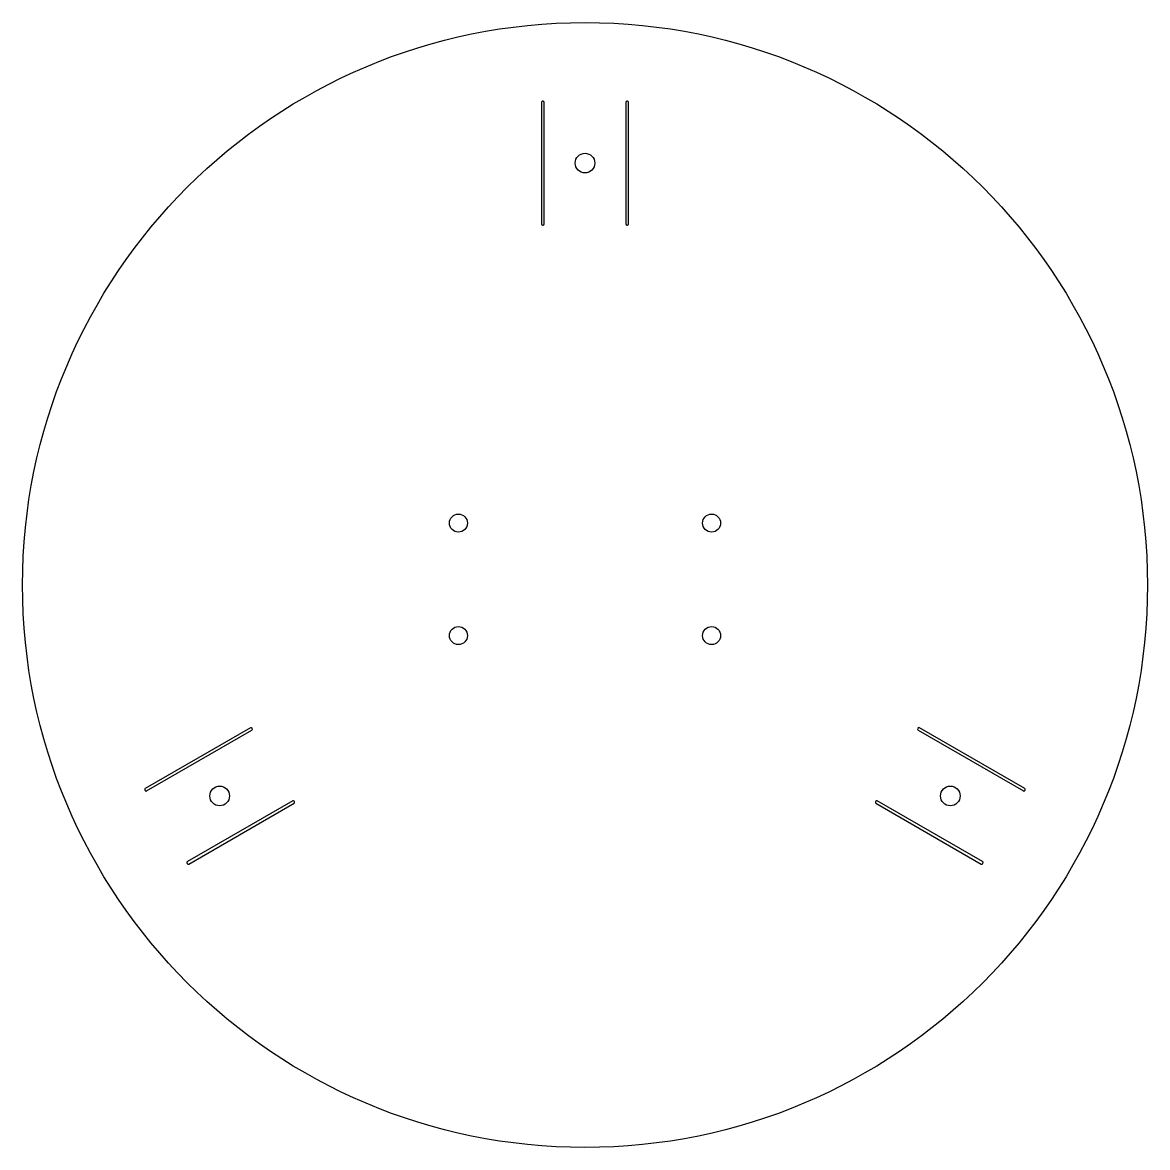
# Model space of a CAD drawing. Header units: millimetres. Extents: x -100 to 100, y -100 to 100.
import ezdxf

# ---------------------------------------------------------------- set-up
doc = ezdxf.new("R2010")
doc.units = ezdxf.units.MM

msp = doc.modelspace()

# ---------------------------------------------------------------- linework, layer by layer
at = {"color": 7, "linetype": 'Continuous', "lineweight": 25}
for p, q in [((-7.45, 86), (-7.55, 86)), ((7.55, 86), (7.45, 86)), ((-7.75, 85.8), (-7.75, 64.2)), ((-7.25, 64.2), (-7.25, 85.8)), ((7.25, 85.8), (7.25, 64.2)), ((7.75, 64.2), (7.75, 85.8)), ((-7.55, 64), (-7.45, 64)), ((7.45, 64), (7.55, 64)), ((-59.47, -25.39), (-78.18, -36.19)), ((-77.93, -36.62), (-59.22, -25.82)), ((-59.15, -25.55), (-59.2, -25.46)), ((59.2, -25.46), (59.15, -25.55)), ((59.22, -25.82), (77.93, -36.62)), ((78.18, -36.19), (59.47, -25.39)), ((-78.25, -36.46), (-78.2, -36.55)), ((78.2, -36.55), (78.25, -36.46)), ((-51.97, -38.38), (-70.68, -49.18)), ((-70.43, -49.61), (-51.72, -38.81)), ((-51.65, -38.54), (-51.7, -38.45)), ((51.7, -38.45), (51.65, -38.54)), ((51.72, -38.81), (70.43, -49.61)), ((70.68, -49.18), (51.97, -38.38)), ((-70.75, -49.45), (-70.7, -49.54)), ((70.7, -49.54), (70.75, -49.45))]:
    msp.add_line(p, q, dxfattribs=at)
for centre, radius in [((0, 0), 100), ((0, 75), 1.75), ((-22.5, 11), 1.6), ((22.5, 11), 1.6), ((-22.5, -9), 1.6), ((22.5, -9), 1.6), ((-64.95, -37.5), 1.75), ((64.95, -37.5), 1.75)]:
    msp.add_circle(centre, radius, dxfattribs=at)
for centre, start, end in [((-7.55, 85.8), 90, 180), ((-7.45, 85.8), 0, 90), ((7.45, 85.8), 90, 180), ((7.55, 85.8), 0, 90), ((-7.55, 64.2), 180, 270), ((-7.45, 64.2), 270, 0), ((7.45, 64.2), 180, 270), ((7.55, 64.2), 270, 0), ((-59.37, -25.56), 30, 120), ((-59.32, -25.65), 300, 30), ((59.32, -25.65), 150, 240), ((59.37, -25.56), 60, 150), ((-78.08, -36.36), 120, 210), ((-78.03, -36.45), 210, 300), ((78.03, -36.45), 240, 330), ((78.08, -36.36), 330, 60), ((-51.87, -38.55), 30, 120), ((-51.82, -38.64), 300, 30), ((51.82, -38.64), 150, 240), ((51.87, -38.55), 60, 150), ((-70.58, -49.35), 120, 210), ((-70.53, -49.44), 210, 300), ((70.53, -49.44), 240, 330), ((70.58, -49.35), 330, 60)]:
    msp.add_arc(centre, 0.2, start, end, dxfattribs=at)

doc.saveas('drawing.dxf')
